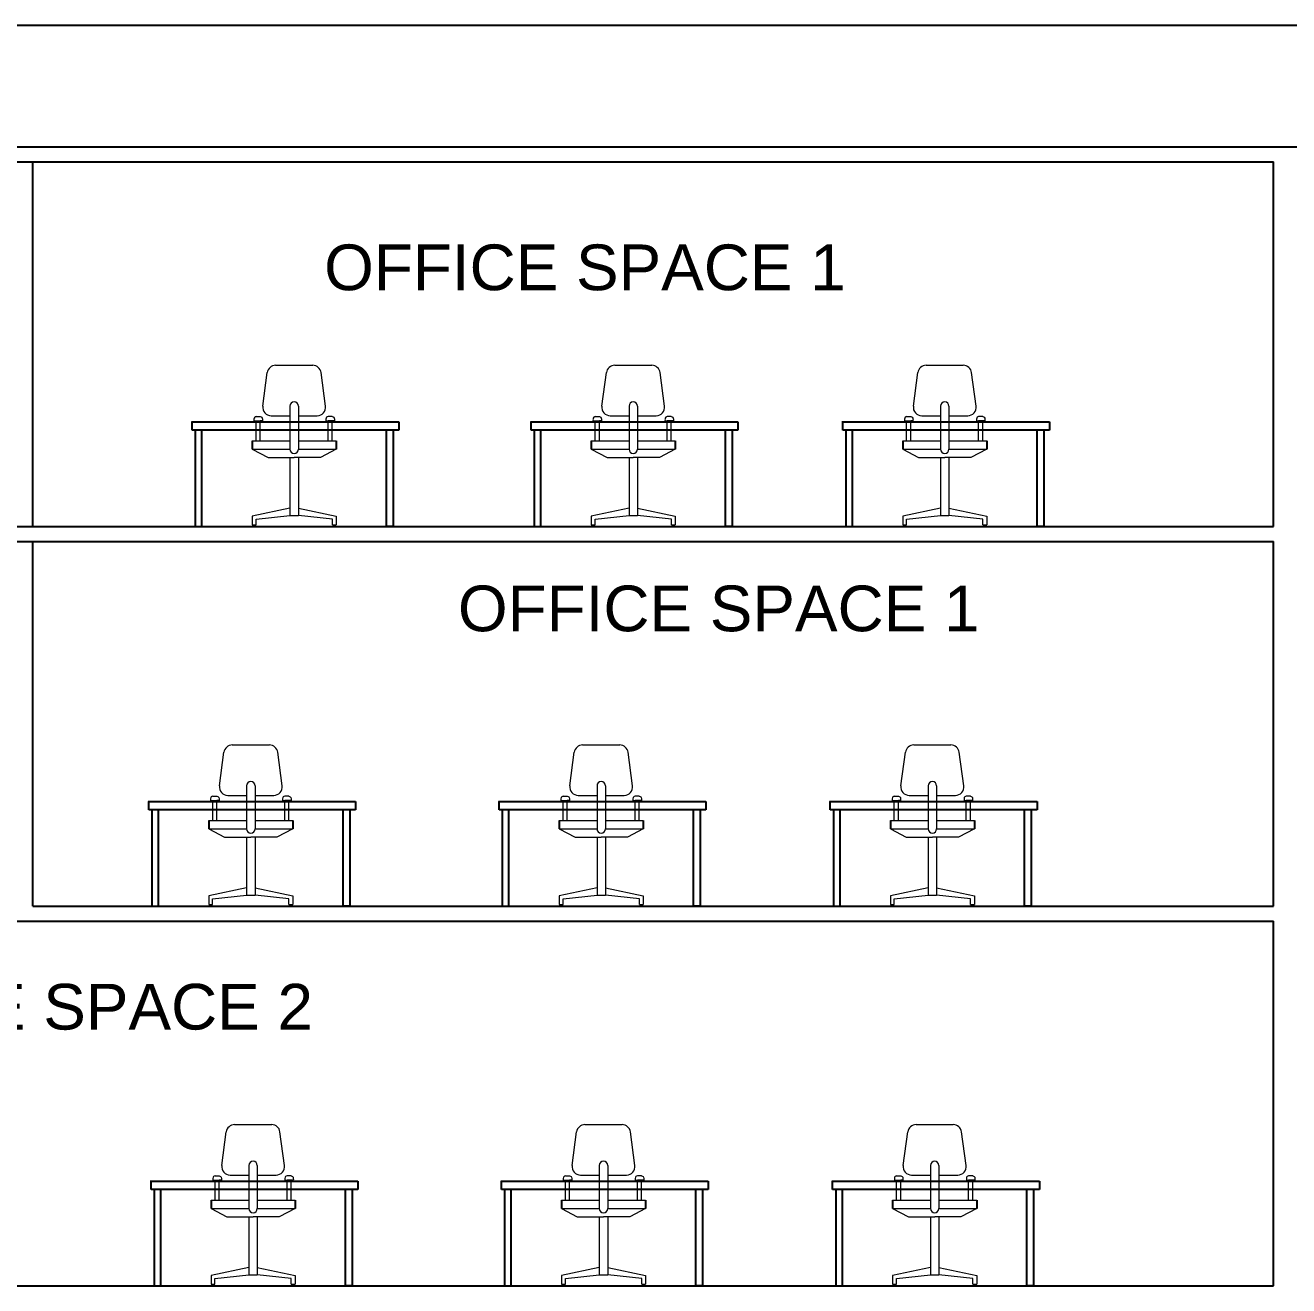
# Model space of a CAD drawing. Header units: millimetres. Extents: x 587797 to 2274247, y 1711 to 439204.
# Drawn here: x 899307 to 911786, y 292623 to 305073 of the extents above; entities that cross this region are included whole.
import ezdxf

# ---------------------------------------------------------------- set-up
doc = ezdxf.new("R2010")
doc.units = ezdxf.units.MM
doc.layers.add('finiture', color=7, linetype='Continuous', lineweight=20)
doc.styles.get("Standard").update_dxf_attribs({"font": 'arial.ttf'})

msp = doc.modelspace()

# ---------------------------------------------------------------- linework, layer by layer
for p, q in [((862704.517, 305072.571, 1025.827), (954785.96, 305072.571, 1025.827)), ((862704.517, 303872.571, 1025.827), (920635.96, 303872.571, 1025.827)), ((886650.089, 303722.571, 1025.827), (911635.96, 303722.571, 1025.827)), ((886650.089, 303722.571, 1025.827), (911635.96, 303722.571, 1025.827)), ((899381.645, 300122.571, 1025.827), (899381.645, 303722.571, 1025.827)), ((911635.96, 300122.571, 1025.827), (911635.96, 303722.571, 1025.827)), ((900947.4, 301155.093, 1025.827), (902997.088, 301155.093, 1025.827)), ((900954.87, 301073.338, 1025.827), (900954.87, 301155.093, 1025.827)), ((902997.088, 301155.093, 1025.827), (902997.088, 301073.338, 1025.827)), ((904296.274, 301155.093, 1025.827), (906345.963, 301155.093, 1025.827)), ((904303.745, 301073.338, 1025.827), (904303.745, 301155.093, 1025.827)), ((906345.963, 301155.093, 1025.827), (906345.963, 301073.338, 1025.827)), ((907373.169, 301155.093, 1025.827), (909422.857, 301155.093, 1025.827)), ((907380.639, 301073.338, 1025.827), (907380.639, 301155.093, 1025.827)), ((909422.857, 301155.093, 1025.827), (909422.857, 301073.338, 1025.827)), ((902997.088, 301073.338, 1025.827), (900954.87, 301073.338, 1025.827)), ((900985.197, 301073.338, 1025.827), (900985.197, 300122.571, 1025.827)), ((901051.182, 300122.571, 1025.827), (901051.182, 301073.338, 1025.827)), ((902874.248, 300122.571, 1025.827), (902874.248, 301073.338, 1025.827)), ((902940.233, 301073.338, 1025.827), (902940.233, 300122.571, 1025.827)), ((906345.963, 301073.338, 1025.827), (904303.745, 301073.338, 1025.827)), ((904334.072, 301073.338, 1025.827), (904334.072, 300122.571, 1025.827)), ((904400.057, 300122.571, 1025.827), (904400.057, 301073.338, 1025.827)), ((906223.123, 300122.571, 1025.827), (906223.123, 301073.338, 1025.827)), ((906289.108, 301073.338, 1025.827), (906289.108, 300122.571, 1025.827)), ((909422.857, 301073.338, 1025.827), (907380.639, 301073.338, 1025.827)), ((907410.966, 301073.338, 1025.827), (907410.966, 300122.571, 1025.827)), ((907476.951, 300122.571, 1025.827), (907476.951, 301073.338, 1025.827)), ((909300.017, 300122.571, 1025.827), (909300.017, 301073.338, 1025.827)), ((909366.002, 301073.338, 1025.827), (909366.002, 300122.571, 1025.827)), ((901547.714, 300967.098, 442.155), (901547.714, 300884.097, 442.155)), ((902377.716, 300967.098, 442.155), (902377.716, 300884.097, 442.155)), ((904896.589, 300967.098, 442.155), (904896.589, 300884.097, 442.155)), ((905726.59, 300967.098, 442.155), (905726.59, 300884.097, 442.155)), ((907973.483, 300967.098, 442.155), (907973.483, 300884.097, 442.155)), ((908803.485, 300967.098, 442.155), (908803.485, 300884.097, 442.155)), ((886650.089, 300122.571, 1025.827), (911635.96, 300122.571, 1025.827)), ((900985.197, 300122.571, 1025.827), (900985.197, 300122.571, 1025.827)), ((900985.197, 300122.571, 1025.827), (901051.182, 300122.571, 1025.827)), ((902940.233, 300122.571, 1025.827), (902874.248, 300122.571, 1025.827)), ((902940.233, 300122.571, 1025.827), (902940.233, 300122.571, 1025.827)), ((904334.072, 300122.571, 1025.827), (904334.072, 300122.571, 1025.827)), ((904334.072, 300122.571, 1025.827), (904400.057, 300122.571, 1025.827)), ((906289.108, 300122.571, 1025.827), (906223.123, 300122.571, 1025.827)), ((906289.108, 300122.571, 1025.827), (906289.108, 300122.571, 1025.827)), ((907410.966, 300122.571, 1025.827), (907410.966, 300122.571, 1025.827)), ((907410.966, 300122.571, 1025.827), (907476.951, 300122.571, 1025.827)), ((909366.002, 300122.571, 1025.827), (909300.017, 300122.571, 1025.827)), ((909366.002, 300122.571, 1025.827), (909366.002, 300122.571, 1025.827)), ((886618.205, 299972.571, 1025.827), (911635.96, 299972.571, 1025.827)), ((899381.645, 296372.571, 1025.827), (899381.645, 299972.571, 1025.827)), ((911635.96, 296372.571, 1025.827), (911635.96, 299972.571, 1025.827)), ((900518.946, 297405.093, 1025.827), (902568.634, 297405.093, 1025.827)), ((900526.416, 297323.338, 1025.827), (900526.416, 297405.093, 1025.827)), ((902568.634, 297405.093, 1025.827), (902568.634, 297323.338, 1025.827)), ((903979.871, 297405.093, 1025.827), (906029.559, 297405.093, 1025.827)), ((903987.341, 297323.338, 1025.827), (903987.341, 297405.093, 1025.827)), ((906029.559, 297405.093, 1025.827), (906029.559, 297323.338, 1025.827)), ((907250.787, 297405.093, 1025.827), (909300.475, 297405.093, 1025.827)), ((907258.257, 297323.338, 1025.827), (907258.257, 297405.093, 1025.827)), ((909300.475, 297405.093, 1025.827), (909300.475, 297323.338, 1025.827)), ((902568.634, 297323.338, 1025.827), (900526.416, 297323.338, 1025.827)), ((900556.743, 297323.338, 1025.827), (900556.743, 296372.571, 1025.827)), ((900622.728, 296372.571, 1025.827), (900622.728, 297323.338, 1025.827)), ((902445.794, 296372.571, 1025.827), (902445.794, 297323.338, 1025.827)), ((902511.779, 297323.338, 1025.827), (902511.779, 296372.571, 1025.827)), ((906029.559, 297323.338, 1025.827), (903987.341, 297323.338, 1025.827)), ((904017.668, 297323.338, 1025.827), (904017.668, 296372.571, 1025.827)), ((904083.653, 296372.571, 1025.827), (904083.653, 297323.338, 1025.827)), ((905906.719, 296372.571, 1025.827), (905906.719, 297323.338, 1025.827)), ((905972.704, 297323.338, 1025.827), (905972.704, 296372.571, 1025.827)), ((909300.475, 297323.338, 1025.827), (907258.257, 297323.338, 1025.827)), ((907288.584, 297323.338, 1025.827), (907288.584, 296372.571, 1025.827)), ((907354.569, 296372.571, 1025.827), (907354.569, 297323.338, 1025.827)), ((909177.635, 296372.571, 1025.827), (909177.635, 297323.338, 1025.827)), ((909243.62, 297323.338, 1025.827), (909243.62, 296372.571, 1025.827)), ((901119.26, 297217.098, 442.155), (901119.26, 297134.097, 442.155)), ((901949.261, 297217.098, 442.155), (901949.261, 297134.097, 442.155)), ((904580.185, 297217.098, 442.155), (904580.185, 297134.097, 442.155)), ((905410.186, 297217.098, 442.155), (905410.186, 297134.097, 442.155)), ((907851.101, 297217.098, 442.155), (907851.101, 297134.097, 442.155)), ((908681.103, 297217.098, 442.155), (908681.103, 297134.097, 442.155)), ((899381.645, 296372.571, 1025.827), (911635.96, 296372.571, 1025.827)), ((900556.743, 296372.571, 1025.827), (900556.743, 296372.571, 1025.827)), ((900556.743, 296372.571, 1025.827), (900622.728, 296372.571, 1025.827)), ((902511.779, 296372.571, 1025.827), (902445.794, 296372.571, 1025.827)), ((902511.779, 296372.571, 1025.827), (902511.779, 296372.571, 1025.827)), ((904017.668, 296372.571, 1025.827), (904017.668, 296372.571, 1025.827)), ((904017.668, 296372.571, 1025.827), (904083.653, 296372.571, 1025.827)), ((905972.704, 296372.571, 1025.827), (905906.719, 296372.571, 1025.827)), ((905972.704, 296372.571, 1025.827), (905972.704, 296372.571, 1025.827)), ((907288.584, 296372.571, 1025.827), (907288.584, 296372.571, 1025.827)), ((907288.584, 296372.571, 1025.827), (907354.569, 296372.571, 1025.827)), ((909243.62, 296372.571, 1025.827), (909177.635, 296372.571, 1025.827)), ((909243.62, 296372.571, 1025.827), (909243.62, 296372.571, 1025.827)), ((886618.205, 296222.571, 1025.827), (899381.645, 296222.571, 1025.827)), ((899381.645, 296222.571, 1025.827), (911635.96, 296222.571, 1025.827)), ((911635.96, 292622.571, 1025.827), (911635.96, 296222.571, 1025.827)), ((900541.761, 293655.093, 1025.827), (902591.449, 293655.093, 1025.827)), ((900549.231, 293573.338, 1025.827), (900549.231, 293655.093, 1025.827)), ((902591.449, 293655.093, 1025.827), (902591.449, 293573.338, 1025.827)), ((904002.686, 293655.093, 1025.827), (906052.374, 293655.093, 1025.827)), ((904010.156, 293573.338, 1025.827), (904010.156, 293655.093, 1025.827)), ((906052.374, 293655.093, 1025.827), (906052.374, 293573.338, 1025.827)), ((907273.602, 293655.093, 1025.827), (909323.29, 293655.093, 1025.827)), ((907281.072, 293573.338, 1025.827), (907281.072, 293655.093, 1025.827)), ((909323.29, 293655.093, 1025.827), (909323.29, 293573.338, 1025.827)), ((902591.449, 293573.338, 1025.827), (900549.231, 293573.338, 1025.827)), ((900579.558, 293573.338, 1025.827), (900579.558, 292622.571, 1025.827)), ((900645.543, 292622.571, 1025.827), (900645.543, 293573.338, 1025.827)), ((902468.609, 292622.571, 1025.827), (902468.609, 293573.338, 1025.827)), ((902534.594, 293573.338, 1025.827), (902534.594, 292622.571, 1025.827)), ((906052.374, 293573.338, 1025.827), (904010.156, 293573.338, 1025.827)), ((904040.483, 293573.338, 1025.827), (904040.483, 292622.571, 1025.827)), ((904106.468, 292622.571, 1025.827), (904106.468, 293573.338, 1025.827)), ((905929.534, 292622.571, 1025.827), (905929.534, 293573.338, 1025.827)), ((905995.519, 293573.338, 1025.827), (905995.519, 292622.571, 1025.827)), ((909323.29, 293573.338, 1025.827), (907281.072, 293573.338, 1025.827)), ((907311.399, 293573.338, 1025.827), (907311.399, 292622.571, 1025.827)), ((907377.384, 292622.571, 1025.827), (907377.384, 293573.338, 1025.827)), ((909200.45, 292622.571, 1025.827), (909200.45, 293573.338, 1025.827)), ((909266.435, 293573.338, 1025.827), (909266.435, 292622.571, 1025.827)), ((901142.075, 293467.098, 442.155), (901142.075, 293384.097, 442.155)), ((901972.076, 293467.098, 442.155), (901972.076, 293384.097, 442.155)), ((904603, 293467.098, 442.155), (904603, 293384.097, 442.155)), ((905433.001, 293467.098, 442.155), (905433.001, 293384.097, 442.155)), ((907873.916, 293467.098, 442.155), (907873.916, 293384.097, 442.155)), ((908703.918, 293467.098, 442.155), (908703.918, 293384.097, 442.155)), ((863015.96, 292622.571, 1025.827), (911635.96, 292622.571, 1025.827)), ((900579.558, 292622.571, 1025.827), (900579.558, 292622.571, 1025.827)), ((900579.558, 292622.571, 1025.827), (900645.543, 292622.571, 1025.827)), ((902534.594, 292622.571, 1025.827), (902468.609, 292622.571, 1025.827)), ((902534.594, 292622.571, 1025.827), (902534.594, 292622.571, 1025.827)), ((904040.483, 292622.571, 1025.827), (904040.483, 292622.571, 1025.827)), ((904040.483, 292622.571, 1025.827), (904106.468, 292622.571, 1025.827)), ((905995.519, 292622.571, 1025.827), (905929.534, 292622.571, 1025.827)), ((905995.519, 292622.571, 1025.827), (905995.519, 292622.571, 1025.827)), ((907311.399, 292622.571, 1025.827), (907311.399, 292622.571, 1025.827)), ((907311.399, 292622.571, 1025.827), (907377.384, 292622.571, 1025.827)), ((909266.435, 292622.571, 1025.827), (909200.45, 292622.571, 1025.827)), ((909266.435, 292622.571, 1025.827), (909266.435, 292622.571, 1025.827))]:
    msp.add_line(p, q)
at = {"layer": 'finiture', "linetype": 'Continuous'}
for p, q in [((901652.824, 301310.09, 442.155), (901697.18, 301642.09, 442.155)), ((901779.45, 301714.099, 442.155), (902145.98, 301714.099, 442.155)), ((902272.606, 301310.09, 442.155), (902228.249, 301642.09, 442.155)), ((905001.699, 301310.09, 442.155), (905046.055, 301642.09, 442.155)), ((905128.324, 301714.099, 442.155), (905494.855, 301714.099, 442.155)), ((905621.481, 301310.09, 442.155), (905577.124, 301642.09, 442.155)), ((908078.593, 301310.09, 442.155), (908122.949, 301642.09, 442.155)), ((908205.219, 301714.099, 442.155), (908571.749, 301714.099, 442.155)), ((908698.375, 301310.09, 442.155), (908654.019, 301642.09, 442.155)), ((901921.215, 301310.09, 442.155), (901921.215, 300884.097, 442.155)), ((902004.215, 301310.09, 442.155), (902004.215, 300884.097, 442.155)), ((905270.09, 301310.09, 442.155), (905270.09, 300884.097, 442.155)), ((905353.09, 301310.09, 442.155), (905353.09, 300884.097, 442.155)), ((908346.984, 301310.09, 442.155), (908346.984, 300884.097, 442.155)), ((908429.984, 301310.09, 442.155), (908429.984, 300884.097, 442.155)), ((901565.494, 301165.838, 442.155), (901627.971, 301165.838, 442.155)), ((901586.471, 301207.339, 442.155), (901627.971, 301207.339, 442.155)), ((901586.471, 300967.098, 442.155), (901586.471, 301165.838, 442.155)), ((901627.971, 300967.098, 442.155), (901627.971, 301165.838, 442.155)), ((901648.948, 301165.838, 442.155), (901627.971, 301165.838, 442.155)), ((901735.093, 301216.098, 442.155), (901921.215, 301216.098, 442.155)), ((902004.215, 301216.098, 442.155), (902190.337, 301216.098, 442.155)), ((902276.482, 301165.838, 442.155), (902297.459, 301165.838, 442.155)), ((902338.959, 301207.339, 442.155), (902297.459, 301207.339, 442.155)), ((902359.936, 301165.838, 442.155), (902297.459, 301165.838, 442.155)), ((902297.459, 300967.098, 442.155), (902297.459, 301165.838, 442.155)), ((902338.959, 300967.098, 442.155), (902338.959, 301165.838, 442.155)), ((904914.369, 301165.838, 442.155), (904976.845, 301165.838, 442.155)), ((904935.345, 301207.339, 442.155), (904976.845, 301207.339, 442.155)), ((904935.345, 300967.098, 442.155), (904935.345, 301165.838, 442.155)), ((904976.845, 300967.098, 442.155), (904976.845, 301165.838, 442.155)), ((904997.822, 301165.838, 442.155), (904976.845, 301165.838, 442.155)), ((905083.968, 301216.098, 442.155), (905270.09, 301216.098, 442.155)), ((905353.09, 301216.098, 442.155), (905539.212, 301216.098, 442.155)), ((905625.357, 301165.838, 442.155), (905646.334, 301165.838, 442.155)), ((905687.834, 301207.339, 442.155), (905646.334, 301207.339, 442.155)), ((905708.811, 301165.838, 442.155), (905646.334, 301165.838, 442.155)), ((905646.334, 300967.098, 442.155), (905646.334, 301165.838, 442.155)), ((905687.834, 300967.098, 442.155), (905687.834, 301165.838, 442.155)), ((907991.263, 301165.838, 442.155), (908053.74, 301165.838, 442.155)), ((908012.24, 301207.339, 442.155), (908053.74, 301207.339, 442.155)), ((908012.24, 300967.098, 442.155), (908012.24, 301165.838, 442.155)), ((908053.74, 300967.098, 442.155), (908053.74, 301165.838, 442.155)), ((908074.717, 301165.838, 442.155), (908053.74, 301165.838, 442.155)), ((908160.862, 301216.098, 442.155), (908346.984, 301216.098, 442.155)), ((908429.984, 301216.098, 442.155), (908616.106, 301216.098, 442.155)), ((908702.251, 301165.838, 442.155), (908723.228, 301165.838, 442.155)), ((908764.728, 301207.339, 442.155), (908723.228, 301207.339, 442.155)), ((908785.705, 301165.838, 442.155), (908723.228, 301165.838, 442.155)), ((908723.228, 300967.098, 442.155), (908723.228, 301165.838, 442.155)), ((908764.728, 300967.098, 442.155), (908764.728, 301165.838, 442.155)), ((901547.714, 300967.098, 442.155), (901921.215, 300967.098, 442.155)), ((901547.714, 300884.097, 442.155), (901704.132, 300801.666, 442.155)), ((901547.714, 300884.097, 442.155), (901921.215, 300884.097, 442.155)), ((902004.215, 300967.098, 442.155), (902377.716, 300967.098, 442.155)), ((902004.215, 300884.097, 442.155), (902377.716, 300884.097, 442.155)), ((902377.716, 300884.097, 442.155), (902221.297, 300801.666, 442.155)), ((904896.589, 300967.098, 442.155), (905270.09, 300967.098, 442.155)), ((904896.589, 300884.097, 442.155), (905053.007, 300801.666, 442.155)), ((904896.589, 300884.097, 442.155), (905270.09, 300884.097, 442.155)), ((905353.09, 300967.098, 442.155), (905726.59, 300967.098, 442.155)), ((905353.09, 300884.097, 442.155), (905726.59, 300884.097, 442.155)), ((905726.59, 300884.097, 442.155), (905570.172, 300801.666, 442.155)), ((907973.483, 300967.098, 442.155), (908346.984, 300967.098, 442.155)), ((907973.483, 300884.097, 442.155), (908129.902, 300801.666, 442.155)), ((907973.483, 300884.097, 442.155), (908346.984, 300884.097, 442.155)), ((908429.984, 300967.098, 442.155), (908803.485, 300967.098, 442.155)), ((908429.984, 300884.097, 442.155), (908803.485, 300884.097, 442.155)), ((908803.485, 300884.097, 442.155), (908647.066, 300801.666, 442.155)), ((901704.132, 300801.666, 442.155), (901962.715, 300801.666, 442.155)), ((901921.215, 300801.666, 442.155), (901921.215, 300231.77, 442.155)), ((902221.297, 300801.666, 442.155), (901962.715, 300801.666, 442.155)), ((902004.215, 300801.666, 442.155), (902004.215, 300231.77, 442.155)), ((905053.007, 300801.666, 442.155), (905311.59, 300801.666, 442.155)), ((905270.09, 300801.666, 442.155), (905270.09, 300231.77, 442.155)), ((905570.172, 300801.666, 442.155), (905311.59, 300801.666, 442.155)), ((905353.09, 300801.666, 442.155), (905353.09, 300231.77, 442.155)), ((908129.902, 300801.666, 442.155), (908388.484, 300801.666, 442.155)), ((908346.984, 300801.666, 442.155), (908346.984, 300231.77, 442.155)), ((908647.066, 300801.666, 442.155), (908388.484, 300801.666, 442.155)), ((908429.984, 300801.666, 442.155), (908429.984, 300231.77, 442.155)), ((901921.215, 300303.44, 442.155), (901547.714, 300225.255, 442.155)), ((902004.215, 300303.44, 442.155), (902377.716, 300225.255, 442.155)), ((905270.09, 300303.44, 442.155), (904896.589, 300225.255, 442.155)), ((905353.09, 300303.44, 442.155), (905726.59, 300225.255, 442.155)), ((908346.984, 300303.44, 442.155), (907973.483, 300225.255, 442.155)), ((908429.984, 300303.44, 442.155), (908803.485, 300225.255, 442.155)), ((901547.714, 300225.255, 442.155), (901547.714, 300137.096, 442.155)), ((901547.714, 300137.096, 442.155), (901585.667, 300137.096, 442.155)), ((901585.667, 300194.85, 442.155), (901921.215, 300231.77, 442.155)), ((901585.667, 300137.096, 442.155), (901585.667, 300194.85, 442.155)), ((901921.215, 300231.77, 442.155), (902004.215, 300231.77, 442.155)), ((902339.763, 300194.85, 442.155), (902004.215, 300231.77, 442.155)), ((902339.763, 300137.096, 442.155), (902339.763, 300194.85, 442.155)), ((902339.763, 300137.096, 442.155), (902377.716, 300137.096, 442.155)), ((902377.716, 300225.255, 442.155), (902377.716, 300137.096, 442.155)), ((904896.589, 300225.255, 442.155), (904896.589, 300137.096, 442.155)), ((904896.589, 300137.096, 442.155), (904934.542, 300137.096, 442.155)), ((904934.542, 300194.85, 442.155), (905270.09, 300231.77, 442.155)), ((904934.542, 300137.096, 442.155), (904934.542, 300194.85, 442.155)), ((905270.09, 300231.77, 442.155), (905353.09, 300231.77, 442.155)), ((905688.638, 300194.85, 442.155), (905353.09, 300231.77, 442.155)), ((905688.638, 300137.096, 442.155), (905688.638, 300194.85, 442.155)), ((905688.638, 300137.096, 442.155), (905726.59, 300137.096, 442.155)), ((905726.59, 300225.255, 442.155), (905726.59, 300137.096, 442.155)), ((907973.483, 300225.255, 442.155), (907973.483, 300137.096, 442.155)), ((907973.483, 300137.096, 442.155), (908011.436, 300137.096, 442.155)), ((908011.436, 300194.85, 442.155), (908346.984, 300231.77, 442.155)), ((908011.436, 300137.096, 442.155), (908011.436, 300194.85, 442.155)), ((908346.984, 300231.77, 442.155), (908429.984, 300231.77, 442.155)), ((908765.532, 300194.85, 442.155), (908429.984, 300231.77, 442.155)), ((908765.532, 300137.096, 442.155), (908765.532, 300194.85, 442.155)), ((908765.532, 300137.096, 442.155), (908803.485, 300137.096, 442.155)), ((908803.485, 300225.255, 442.155), (908803.485, 300137.096, 442.155)), ((901224.37, 297560.09, 442.155), (901268.726, 297892.09, 442.155)), ((901350.995, 297964.099, 442.155), (901717.526, 297964.099, 442.155)), ((901844.152, 297560.09, 442.155), (901799.795, 297892.09, 442.155)), ((904685.295, 297560.09, 442.155), (904729.651, 297892.09, 442.155)), ((904811.92, 297964.099, 442.155), (905178.451, 297964.099, 442.155)), ((905305.077, 297560.09, 442.155), (905260.72, 297892.09, 442.155)), ((907956.211, 297560.09, 442.155), (908000.568, 297892.09, 442.155)), ((908082.837, 297964.099, 442.155), (908449.368, 297964.099, 442.155)), ((908575.993, 297560.09, 442.155), (908531.637, 297892.09, 442.155)), ((901492.761, 297560.09, 442.155), (901492.761, 297134.097, 442.155)), ((901575.761, 297560.09, 442.155), (901575.761, 297134.097, 442.155)), ((904953.686, 297560.09, 442.155), (904953.686, 297134.097, 442.155)), ((905036.686, 297560.09, 442.155), (905036.686, 297134.097, 442.155)), ((908224.602, 297560.09, 442.155), (908224.602, 297134.097, 442.155)), ((908307.602, 297560.09, 442.155), (908307.602, 297134.097, 442.155)), ((901137.04, 297415.838, 442.155), (901199.517, 297415.838, 442.155)), ((901158.017, 297457.339, 442.155), (901199.517, 297457.339, 442.155)), ((901158.017, 297217.098, 442.155), (901158.017, 297415.838, 442.155)), ((901199.517, 297217.098, 442.155), (901199.517, 297415.838, 442.155)), ((901220.493, 297415.838, 442.155), (901199.517, 297415.838, 442.155)), ((901306.639, 297466.098, 442.155), (901492.761, 297466.098, 442.155)), ((901575.761, 297466.098, 442.155), (901761.883, 297466.098, 442.155)), ((901848.028, 297415.838, 442.155), (901869.005, 297415.838, 442.155)), ((901910.505, 297457.339, 442.155), (901869.005, 297457.339, 442.155)), ((901931.482, 297415.838, 442.155), (901869.005, 297415.838, 442.155)), ((901869.005, 297217.098, 442.155), (901869.005, 297415.838, 442.155)), ((901910.505, 297217.098, 442.155), (901910.505, 297415.838, 442.155)), ((904597.965, 297415.838, 442.155), (904660.442, 297415.838, 442.155)), ((904618.942, 297457.339, 442.155), (904660.442, 297457.339, 442.155)), ((904618.942, 297217.098, 442.155), (904618.942, 297415.838, 442.155)), ((904660.442, 297217.098, 442.155), (904660.442, 297415.838, 442.155)), ((904681.418, 297415.838, 442.155), (904660.442, 297415.838, 442.155)), ((904767.564, 297466.098, 442.155), (904953.686, 297466.098, 442.155)), ((905036.686, 297466.098, 442.155), (905222.808, 297466.098, 442.155)), ((905308.953, 297415.838, 442.155), (905329.93, 297415.838, 442.155)), ((905371.43, 297457.339, 442.155), (905329.93, 297457.339, 442.155)), ((905392.407, 297415.838, 442.155), (905329.93, 297415.838, 442.155)), ((905329.93, 297217.098, 442.155), (905329.93, 297415.838, 442.155)), ((905371.43, 297217.098, 442.155), (905371.43, 297415.838, 442.155)), ((907868.881, 297415.838, 442.155), (907931.358, 297415.838, 442.155)), ((907889.858, 297457.339, 442.155), (907931.358, 297457.339, 442.155)), ((907889.858, 297217.098, 442.155), (907889.858, 297415.838, 442.155)), ((907931.358, 297217.098, 442.155), (907931.358, 297415.838, 442.155)), ((907952.335, 297415.838, 442.155), (907931.358, 297415.838, 442.155)), ((908038.48, 297466.098, 442.155), (908224.602, 297466.098, 442.155)), ((908307.602, 297466.098, 442.155), (908493.724, 297466.098, 442.155)), ((908579.869, 297415.838, 442.155), (908600.846, 297415.838, 442.155)), ((908642.346, 297457.339, 442.155), (908600.846, 297457.339, 442.155)), ((908663.323, 297415.838, 442.155), (908600.846, 297415.838, 442.155)), ((908600.846, 297217.098, 442.155), (908600.846, 297415.838, 442.155)), ((908642.346, 297217.098, 442.155), (908642.346, 297415.838, 442.155)), ((901119.26, 297217.098, 442.155), (901492.761, 297217.098, 442.155)), ((901119.26, 297134.097, 442.155), (901275.678, 297051.666, 442.155)), ((901119.26, 297134.097, 442.155), (901492.761, 297134.097, 442.155)), ((901575.761, 297217.098, 442.155), (901949.261, 297217.098, 442.155)), ((901575.761, 297134.097, 442.155), (901949.261, 297134.097, 442.155)), ((901949.261, 297134.097, 442.155), (901792.843, 297051.666, 442.155)), ((904580.185, 297217.098, 442.155), (904953.686, 297217.098, 442.155)), ((904580.185, 297134.097, 442.155), (904736.603, 297051.666, 442.155)), ((904580.185, 297134.097, 442.155), (904953.686, 297134.097, 442.155)), ((905036.686, 297217.098, 442.155), (905410.186, 297217.098, 442.155)), ((905036.686, 297134.097, 442.155), (905410.186, 297134.097, 442.155)), ((905410.186, 297134.097, 442.155), (905253.768, 297051.666, 442.155)), ((907851.101, 297217.098, 442.155), (908224.602, 297217.098, 442.155)), ((907851.101, 297134.097, 442.155), (908007.52, 297051.666, 442.155)), ((907851.101, 297134.097, 442.155), (908224.602, 297134.097, 442.155)), ((908307.602, 297217.098, 442.155), (908681.103, 297217.098, 442.155)), ((908307.602, 297134.097, 442.155), (908681.103, 297134.097, 442.155)), ((908681.103, 297134.097, 442.155), (908524.685, 297051.666, 442.155)), ((901275.678, 297051.666, 442.155), (901534.261, 297051.666, 442.155)), ((901492.761, 297051.666, 442.155), (901492.761, 296481.77, 442.155)), ((901792.843, 297051.666, 442.155), (901534.261, 297051.666, 442.155)), ((901575.761, 297051.666, 442.155), (901575.761, 296481.77, 442.155)), ((904736.603, 297051.666, 442.155), (904995.186, 297051.666, 442.155)), ((904953.686, 297051.666, 442.155), (904953.686, 296481.77, 442.155)), ((905253.768, 297051.666, 442.155), (904995.186, 297051.666, 442.155)), ((905036.686, 297051.666, 442.155), (905036.686, 296481.77, 442.155)), ((908007.52, 297051.666, 442.155), (908266.102, 297051.666, 442.155)), ((908224.602, 297051.666, 442.155), (908224.602, 296481.77, 442.155)), ((908524.685, 297051.666, 442.155), (908266.102, 297051.666, 442.155)), ((908307.602, 297051.666, 442.155), (908307.602, 296481.77, 442.155)), ((901492.761, 296553.44, 442.155), (901119.26, 296475.255, 442.155)), ((901575.761, 296553.44, 442.155), (901949.261, 296475.255, 442.155)), ((904953.686, 296553.44, 442.155), (904580.185, 296475.255, 442.155)), ((905036.686, 296553.44, 442.155), (905410.186, 296475.255, 442.155)), ((908224.602, 296553.44, 442.155), (907851.101, 296475.255, 442.155)), ((908307.602, 296553.44, 442.155), (908681.103, 296475.255, 442.155)), ((901119.26, 296475.255, 442.155), (901119.26, 296387.096, 442.155)), ((901119.26, 296387.096, 442.155), (901157.213, 296387.096, 442.155)), ((901157.213, 296444.85, 442.155), (901492.761, 296481.77, 442.155)), ((901157.213, 296387.096, 442.155), (901157.213, 296444.85, 442.155)), ((901492.761, 296481.77, 442.155), (901575.761, 296481.77, 442.155)), ((901911.309, 296444.85, 442.155), (901575.761, 296481.77, 442.155)), ((901911.309, 296387.096, 442.155), (901911.309, 296444.85, 442.155)), ((901911.309, 296387.096, 442.155), (901949.261, 296387.096, 442.155)), ((901949.261, 296475.255, 442.155), (901949.261, 296387.096, 442.155)), ((904580.185, 296475.255, 442.155), (904580.185, 296387.096, 442.155)), ((904580.185, 296387.096, 442.155), (904618.138, 296387.096, 442.155)), ((904618.138, 296444.85, 442.155), (904953.686, 296481.77, 442.155)), ((904618.138, 296387.096, 442.155), (904618.138, 296444.85, 442.155)), ((904953.686, 296481.77, 442.155), (905036.686, 296481.77, 442.155)), ((905372.234, 296444.85, 442.155), (905036.686, 296481.77, 442.155)), ((905372.234, 296387.096, 442.155), (905372.234, 296444.85, 442.155)), ((905372.234, 296387.096, 442.155), (905410.186, 296387.096, 442.155)), ((905410.186, 296475.255, 442.155), (905410.186, 296387.096, 442.155)), ((907851.101, 296475.255, 442.155), (907851.101, 296387.096, 442.155)), ((907851.101, 296387.096, 442.155), (907889.054, 296387.096, 442.155)), ((907889.054, 296444.85, 442.155), (908224.602, 296481.77, 442.155)), ((907889.054, 296387.096, 442.155), (907889.054, 296444.85, 442.155)), ((908224.602, 296481.77, 442.155), (908307.602, 296481.77, 442.155)), ((908643.15, 296444.85, 442.155), (908307.602, 296481.77, 442.155)), ((908643.15, 296387.096, 442.155), (908643.15, 296444.85, 442.155)), ((908643.15, 296387.096, 442.155), (908681.103, 296387.096, 442.155)), ((908681.103, 296475.255, 442.155), (908681.103, 296387.096, 442.155)), ((901247.185, 293810.09, 442.155), (901291.541, 294142.09, 442.155)), ((901373.81, 294214.099, 442.155), (901740.341, 294214.099, 442.155)), ((901866.967, 293810.09, 442.155), (901822.61, 294142.09, 442.155)), ((904708.11, 293810.09, 442.155), (904752.466, 294142.09, 442.155)), ((904834.735, 294214.099, 442.155), (905201.266, 294214.099, 442.155)), ((905327.892, 293810.09, 442.155), (905283.535, 294142.09, 442.155)), ((907979.026, 293810.09, 442.155), (908023.383, 294142.09, 442.155)), ((908105.652, 294214.099, 442.155), (908472.183, 294214.099, 442.155)), ((908598.808, 293810.09, 442.155), (908554.452, 294142.09, 442.155)), ((901515.576, 293810.09, 442.155), (901515.576, 293384.097, 442.155)), ((901598.576, 293810.09, 442.155), (901598.576, 293384.097, 442.155)), ((904976.501, 293810.09, 442.155), (904976.501, 293384.097, 442.155)), ((905059.501, 293810.09, 442.155), (905059.501, 293384.097, 442.155)), ((908247.417, 293810.09, 442.155), (908247.417, 293384.097, 442.155)), ((908330.417, 293810.09, 442.155), (908330.417, 293384.097, 442.155)), ((901159.855, 293665.838, 442.155), (901222.332, 293665.838, 442.155)), ((901180.832, 293707.339, 442.155), (901222.332, 293707.339, 442.155)), ((901180.832, 293467.098, 442.155), (901180.832, 293665.838, 442.155)), ((901222.332, 293467.098, 442.155), (901222.332, 293665.838, 442.155)), ((901243.308, 293665.838, 442.155), (901222.332, 293665.838, 442.155)), ((901329.454, 293716.098, 442.155), (901515.576, 293716.098, 442.155)), ((901598.576, 293716.098, 442.155), (901784.698, 293716.098, 442.155)), ((901870.843, 293665.838, 442.155), (901891.82, 293665.838, 442.155)), ((901933.32, 293707.339, 442.155), (901891.82, 293707.339, 442.155)), ((901954.297, 293665.838, 442.155), (901891.82, 293665.838, 442.155)), ((901891.82, 293467.098, 442.155), (901891.82, 293665.838, 442.155)), ((901933.32, 293467.098, 442.155), (901933.32, 293665.838, 442.155)), ((904620.78, 293665.838, 442.155), (904683.257, 293665.838, 442.155)), ((904641.757, 293707.339, 442.155), (904683.257, 293707.339, 442.155)), ((904641.757, 293467.098, 442.155), (904641.757, 293665.838, 442.155)), ((904683.257, 293467.098, 442.155), (904683.257, 293665.838, 442.155)), ((904704.233, 293665.838, 442.155), (904683.257, 293665.838, 442.155)), ((904790.379, 293716.098, 442.155), (904976.501, 293716.098, 442.155)), ((905059.501, 293716.098, 442.155), (905245.623, 293716.098, 442.155)), ((905331.768, 293665.838, 442.155), (905352.745, 293665.838, 442.155)), ((905394.245, 293707.339, 442.155), (905352.745, 293707.339, 442.155)), ((905415.222, 293665.838, 442.155), (905352.745, 293665.838, 442.155)), ((905352.745, 293467.098, 442.155), (905352.745, 293665.838, 442.155)), ((905394.245, 293467.098, 442.155), (905394.245, 293665.838, 442.155)), ((907891.696, 293665.838, 442.155), (907954.173, 293665.838, 442.155)), ((907912.673, 293707.339, 442.155), (907954.173, 293707.339, 442.155)), ((907912.673, 293467.098, 442.155), (907912.673, 293665.838, 442.155)), ((907954.173, 293467.098, 442.155), (907954.173, 293665.838, 442.155)), ((907975.15, 293665.838, 442.155), (907954.173, 293665.838, 442.155)), ((908061.295, 293716.098, 442.155), (908247.417, 293716.098, 442.155)), ((908330.417, 293716.098, 442.155), (908516.539, 293716.098, 442.155)), ((908602.684, 293665.838, 442.155), (908623.661, 293665.838, 442.155)), ((908665.161, 293707.339, 442.155), (908623.661, 293707.339, 442.155)), ((908686.138, 293665.838, 442.155), (908623.661, 293665.838, 442.155)), ((908623.661, 293467.098, 442.155), (908623.661, 293665.838, 442.155)), ((908665.161, 293467.098, 442.155), (908665.161, 293665.838, 442.155)), ((901142.075, 293467.098, 442.155), (901515.576, 293467.098, 442.155)), ((901598.576, 293467.098, 442.155), (901972.076, 293467.098, 442.155)), ((904603, 293467.098, 442.155), (904976.501, 293467.098, 442.155)), ((905059.501, 293467.098, 442.155), (905433.001, 293467.098, 442.155)), ((907873.916, 293467.098, 442.155), (908247.417, 293467.098, 442.155)), ((908330.417, 293467.098, 442.155), (908703.918, 293467.098, 442.155)), ((901142.075, 293384.097, 442.155), (901298.493, 293301.666, 442.155)), ((901142.075, 293384.097, 442.155), (901515.576, 293384.097, 442.155)), ((901298.493, 293301.666, 442.155), (901557.076, 293301.666, 442.155)), ((901515.576, 293301.666, 442.155), (901515.576, 292731.77, 442.155)), ((901815.658, 293301.666, 442.155), (901557.076, 293301.666, 442.155)), ((901598.576, 293384.097, 442.155), (901972.076, 293384.097, 442.155)), ((901598.576, 293301.666, 442.155), (901598.576, 292731.77, 442.155)), ((901972.076, 293384.097, 442.155), (901815.658, 293301.666, 442.155)), ((904603, 293384.097, 442.155), (904759.418, 293301.666, 442.155)), ((904603, 293384.097, 442.155), (904976.501, 293384.097, 442.155)), ((904759.418, 293301.666, 442.155), (905018.001, 293301.666, 442.155)), ((904976.501, 293301.666, 442.155), (904976.501, 292731.77, 442.155)), ((905276.583, 293301.666, 442.155), (905018.001, 293301.666, 442.155)), ((905059.501, 293384.097, 442.155), (905433.001, 293384.097, 442.155)), ((905059.501, 293301.666, 442.155), (905059.501, 292731.77, 442.155)), ((905433.001, 293384.097, 442.155), (905276.583, 293301.666, 442.155)), ((907873.916, 293384.097, 442.155), (908030.335, 293301.666, 442.155)), ((907873.916, 293384.097, 442.155), (908247.417, 293384.097, 442.155)), ((908030.335, 293301.666, 442.155), (908288.917, 293301.666, 442.155)), ((908247.417, 293301.666, 442.155), (908247.417, 292731.77, 442.155)), ((908547.5, 293301.666, 442.155), (908288.917, 293301.666, 442.155)), ((908330.417, 293384.097, 442.155), (908703.918, 293384.097, 442.155)), ((908330.417, 293301.666, 442.155), (908330.417, 292731.77, 442.155)), ((908703.918, 293384.097, 442.155), (908547.5, 293301.666, 442.155)), ((901515.576, 292803.44, 442.155), (901142.075, 292725.255, 442.155)), ((901598.576, 292803.44, 442.155), (901972.076, 292725.255, 442.155)), ((904976.501, 292803.44, 442.155), (904603, 292725.255, 442.155)), ((905059.501, 292803.44, 442.155), (905433.001, 292725.255, 442.155)), ((908247.417, 292803.44, 442.155), (907873.916, 292725.255, 442.155)), ((908330.417, 292803.44, 442.155), (908703.918, 292725.255, 442.155)), ((901142.075, 292725.255, 442.155), (901142.075, 292637.096, 442.155)), ((901180.028, 292694.85, 442.155), (901515.576, 292731.77, 442.155)), ((901180.028, 292637.096, 442.155), (901180.028, 292694.85, 442.155)), ((901515.576, 292731.77, 442.155), (901598.576, 292731.77, 442.155)), ((901934.124, 292694.85, 442.155), (901598.576, 292731.77, 442.155)), ((901934.124, 292637.096, 442.155), (901934.124, 292694.85, 442.155)), ((901972.076, 292725.255, 442.155), (901972.076, 292637.096, 442.155)), ((904603, 292725.255, 442.155), (904603, 292637.096, 442.155)), ((904640.953, 292694.85, 442.155), (904976.501, 292731.77, 442.155)), ((904640.953, 292637.096, 442.155), (904640.953, 292694.85, 442.155)), ((904976.501, 292731.77, 442.155), (905059.501, 292731.77, 442.155)), ((905395.049, 292694.85, 442.155), (905059.501, 292731.77, 442.155)), ((905395.049, 292637.096, 442.155), (905395.049, 292694.85, 442.155)), ((905433.001, 292725.255, 442.155), (905433.001, 292637.096, 442.155)), ((907873.916, 292725.255, 442.155), (907873.916, 292637.096, 442.155)), ((907911.869, 292694.85, 442.155), (908247.417, 292731.77, 442.155)), ((907911.869, 292637.096, 442.155), (907911.869, 292694.85, 442.155)), ((908247.417, 292731.77, 442.155), (908330.417, 292731.77, 442.155)), ((908665.965, 292694.85, 442.155), (908330.417, 292731.77, 442.155)), ((908665.965, 292637.096, 442.155), (908665.965, 292694.85, 442.155)), ((908703.918, 292725.255, 442.155), (908703.918, 292637.096, 442.155)), ((901142.075, 292637.096, 442.155), (901180.028, 292637.096, 442.155)), ((901934.124, 292637.096, 442.155), (901972.076, 292637.096, 442.155)), ((904603, 292637.096, 442.155), (904640.953, 292637.096, 442.155)), ((905395.049, 292637.096, 442.155), (905433.001, 292637.096, 442.155)), ((907873.916, 292637.096, 442.155), (907911.869, 292637.096, 442.155)), ((908665.965, 292637.096, 442.155), (908703.918, 292637.096, 442.155))]:
    msp.add_line(p, q, dxfattribs=at)
for centre, radius, start, end in [((901779.45, 301631.099, 442.155), 83, 90, 172.3901404), ((902145.98, 301631.099, 442.155), 83, 7.6098596, 90), ((905128.324, 301631.099, 442.155), 83, 90, 172.3901404), ((905494.855, 301631.099, 442.155), 83, 7.6098596, 90), ((908205.219, 301631.099, 442.155), 83, 90, 172.3901404), ((908571.749, 301631.099, 442.155), 83, 7.6098596, 90), ((901735.093, 301299.098, 442.155), 83, 172.3901404, 270), ((901962.715, 301310.09, 442.155), 41.5, 0, 180), ((902190.337, 301299.098, 442.155), 83, 270, 7.6098596), ((905083.968, 301299.098, 442.155), 83, 172.3901404, 270), ((905311.59, 301310.09, 442.155), 41.5, 0, 180), ((905539.212, 301299.098, 442.155), 83, 270, 7.6098596), ((908160.862, 301299.098, 442.155), 83, 172.3901404, 270), ((908388.484, 301310.09, 442.155), 41.5, 0, 180), ((908616.106, 301299.098, 442.155), 83, 270, 7.6098596), ((901962.715, 300884.097, 442.155), 41.5, 180, 0), ((905311.59, 300884.097, 442.155), 41.5, 180, 0), ((908388.484, 300884.097, 442.155), 41.5, 180, 0), ((901350.995, 297881.099, 442.155), 83, 90, 172.3901404), ((901717.526, 297881.099, 442.155), 83, 7.6098596, 90), ((904811.92, 297881.099, 442.155), 83, 90, 172.3901404), ((905178.451, 297881.099, 442.155), 83, 7.6098596, 90), ((908082.837, 297881.099, 442.155), 83, 90, 172.3901404), ((908449.368, 297881.099, 442.155), 83, 7.6098596, 90), ((901306.639, 297549.098, 442.155), 83, 172.3901404, 270), ((901534.261, 297560.09, 442.155), 41.5, 0, 180), ((901761.883, 297549.098, 442.155), 83, 270, 7.6098596), ((904767.564, 297549.098, 442.155), 83, 172.3901404, 270), ((904995.186, 297560.09, 442.155), 41.5, 0, 180), ((905222.808, 297549.098, 442.155), 83, 270, 7.6098596), ((908038.48, 297549.098, 442.155), 83, 172.3901404, 270), ((908266.102, 297560.09, 442.155), 41.5, 0, 180), ((908493.724, 297549.098, 442.155), 83, 270, 7.6098596), ((901534.261, 297134.097, 442.155), 41.5, 180, 0), ((904995.186, 297134.097, 442.155), 41.5, 180, 0), ((908266.102, 297134.097, 442.155), 41.5, 180, 0), ((901373.81, 294131.099, 442.155), 83, 90, 172.3901404), ((901740.341, 294131.099, 442.155), 83, 7.6098596, 90), ((904834.735, 294131.099, 442.155), 83, 90, 172.3901404), ((905201.266, 294131.099, 442.155), 83, 7.6098596, 90), ((908105.652, 294131.099, 442.155), 83, 90, 172.3901404), ((908472.183, 294131.099, 442.155), 83, 7.6098596, 90), ((901329.454, 293799.098, 442.155), 83, 172.3901404, 270), ((901557.076, 293810.09, 442.155), 41.5, 0, 180), ((901784.698, 293799.098, 442.155), 83, 270, 7.6098596), ((904790.379, 293799.098, 442.155), 83, 172.3901404, 270), ((905018.001, 293810.09, 442.155), 41.5, 0, 180), ((905245.623, 293799.098, 442.155), 83, 270, 7.6098596), ((908061.295, 293799.098, 442.155), 83, 172.3901404, 270), ((908288.917, 293810.09, 442.155), 41.5, 0, 180), ((908516.539, 293799.098, 442.155), 83, 270, 7.6098596), ((901557.076, 293384.097, 442.155), 41.5, 180, 0), ((905018.001, 293384.097, 442.155), 41.5, 180, 0), ((908288.917, 293384.097, 442.155), 41.5, 180, 0)]:
    msp.add_arc(centre, radius, start, end, dxfattribs=at)
for points in [[(901586.471, 301207.339, 442.155), (901572.574, 301201.898, 442.155), (901565.494, 301182.701, 442.155), (901565.494, 301165.838, 442.155)], [(901627.971, 301207.339, 442.155), (901641.867, 301201.898, 442.155), (901648.948, 301182.701, 442.155), (901648.948, 301165.838, 442.155)], [(902297.459, 301207.339, 442.155), (902283.563, 301201.898, 442.155), (902276.482, 301182.701, 442.155), (902276.482, 301165.838, 442.155)], [(902338.959, 301207.339, 442.155), (902352.856, 301201.898, 442.155), (902359.936, 301182.701, 442.155), (902359.936, 301165.838, 442.155)], [(904935.345, 301207.339, 442.155), (904921.449, 301201.898, 442.155), (904914.369, 301182.701, 442.155), (904914.369, 301165.838, 442.155)], [(904976.845, 301207.339, 442.155), (904990.742, 301201.898, 442.155), (904997.822, 301182.701, 442.155), (904997.822, 301165.838, 442.155)], [(905646.334, 301207.339, 442.155), (905632.437, 301201.898, 442.155), (905625.357, 301182.701, 442.155), (905625.357, 301165.838, 442.155)], [(905687.834, 301207.339, 442.155), (905701.73, 301201.898, 442.155), (905708.811, 301182.701, 442.155), (905708.811, 301165.838, 442.155)], [(908012.24, 301207.339, 442.155), (907998.343, 301201.898, 442.155), (907991.263, 301182.701, 442.155), (907991.263, 301165.838, 442.155)], [(908053.74, 301207.339, 442.155), (908067.636, 301201.898, 442.155), (908074.717, 301182.701, 442.155), (908074.717, 301165.838, 442.155)], [(908723.228, 301207.339, 442.155), (908709.332, 301201.898, 442.155), (908702.251, 301182.701, 442.155), (908702.251, 301165.838, 442.155)], [(908764.728, 301207.339, 442.155), (908778.625, 301201.898, 442.155), (908785.705, 301182.701, 442.155), (908785.705, 301165.838, 442.155)], [(901158.017, 297457.339, 442.155), (901144.12, 297451.898, 442.155), (901137.04, 297432.701, 442.155), (901137.04, 297415.838, 442.155)], [(901199.517, 297457.339, 442.155), (901213.413, 297451.898, 442.155), (901220.493, 297432.701, 442.155), (901220.493, 297415.838, 442.155)], [(901869.005, 297457.339, 442.155), (901855.108, 297451.898, 442.155), (901848.028, 297432.701, 442.155), (901848.028, 297415.838, 442.155)], [(901910.505, 297457.339, 442.155), (901924.401, 297451.898, 442.155), (901931.482, 297432.701, 442.155), (901931.482, 297415.838, 442.155)], [(904618.942, 297457.339, 442.155), (904605.045, 297451.898, 442.155), (904597.965, 297432.701, 442.155), (904597.965, 297415.838, 442.155)], [(904660.442, 297457.339, 442.155), (904674.338, 297451.898, 442.155), (904681.418, 297432.701, 442.155), (904681.418, 297415.838, 442.155)], [(905329.93, 297457.339, 442.155), (905316.034, 297451.898, 442.155), (905308.953, 297432.701, 442.155), (905308.953, 297415.838, 442.155)], [(905371.43, 297457.339, 442.155), (905385.326, 297451.898, 442.155), (905392.407, 297432.701, 442.155), (905392.407, 297415.838, 442.155)], [(907889.858, 297457.339, 442.155), (907875.961, 297451.898, 442.155), (907868.881, 297432.701, 442.155), (907868.881, 297415.838, 442.155)], [(907931.358, 297457.339, 442.155), (907945.254, 297451.898, 442.155), (907952.335, 297432.701, 442.155), (907952.335, 297415.838, 442.155)], [(908600.846, 297457.339, 442.155), (908586.95, 297451.898, 442.155), (908579.869, 297432.701, 442.155), (908579.869, 297415.838, 442.155)], [(908642.346, 297457.339, 442.155), (908656.243, 297451.898, 442.155), (908663.323, 297432.701, 442.155), (908663.323, 297415.838, 442.155)], [(901180.832, 293707.339, 442.155), (901166.935, 293701.898, 442.155), (901159.855, 293682.701, 442.155), (901159.855, 293665.838, 442.155)], [(901222.332, 293707.339, 442.155), (901236.228, 293701.898, 442.155), (901243.308, 293682.701, 442.155), (901243.308, 293665.838, 442.155)], [(901891.82, 293707.339, 442.155), (901877.923, 293701.898, 442.155), (901870.843, 293682.701, 442.155), (901870.843, 293665.838, 442.155)], [(901933.32, 293707.339, 442.155), (901947.216, 293701.898, 442.155), (901954.297, 293682.701, 442.155), (901954.297, 293665.838, 442.155)], [(904641.757, 293707.339, 442.155), (904627.86, 293701.898, 442.155), (904620.78, 293682.701, 442.155), (904620.78, 293665.838, 442.155)], [(904683.257, 293707.339, 442.155), (904697.153, 293701.898, 442.155), (904704.233, 293682.701, 442.155), (904704.233, 293665.838, 442.155)], [(905352.745, 293707.339, 442.155), (905338.849, 293701.898, 442.155), (905331.768, 293682.701, 442.155), (905331.768, 293665.838, 442.155)], [(905394.245, 293707.339, 442.155), (905408.141, 293701.898, 442.155), (905415.222, 293682.701, 442.155), (905415.222, 293665.838, 442.155)], [(907912.673, 293707.339, 442.155), (907898.776, 293701.898, 442.155), (907891.696, 293682.701, 442.155), (907891.696, 293665.838, 442.155)], [(907954.173, 293707.339, 442.155), (907968.069, 293701.898, 442.155), (907975.15, 293682.701, 442.155), (907975.15, 293665.838, 442.155)], [(908623.661, 293707.339, 442.155), (908609.765, 293701.898, 442.155), (908602.684, 293682.701, 442.155), (908602.684, 293665.838, 442.155)], [(908665.161, 293707.339, 442.155), (908679.058, 293701.898, 442.155), (908686.138, 293682.701, 442.155), (908686.138, 293665.838, 442.155)]]:
    msp.add_spline(points, degree=3, dxfattribs=at)

# ---------------------------------------------------------------- texts
for p in [(902258.828, 302455.768, 1025.827), (903580.205, 299086.797, 1025.827)]:
    msp.add_text('OFFICE SPACE 1', height=451.5).set_placement(p)
msp.add_text('OFFICE SPACE 2', height=451.5, rotation=360).set_placement((896997.102, 295152.83, 1025.827))

doc.saveas('drawing.dxf')
